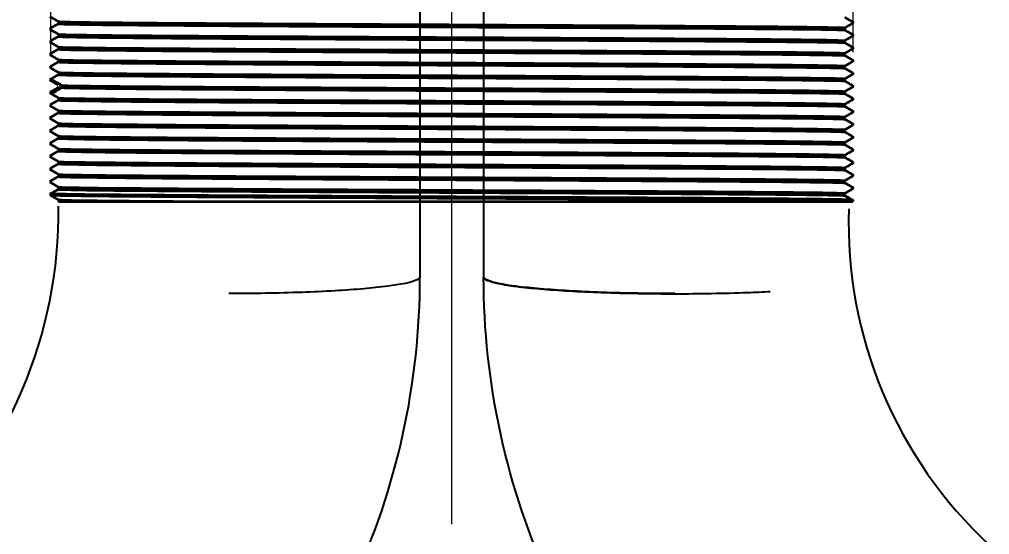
# Model space of a CAD drawing. Extents: x 0 to 1647, y 4681 to 5260.
# Drawn here: x 206.14 to 236.6, y 4878.55 to 4894.74 of the extents above; entities that cross this region are included whole.
import ezdxf

# ---------------------------------------------------------------- set-up
doc = ezdxf.new("R2010")
doc.units = 0
doc.header["$LTSCALE"] = 30
doc.header["$MEASUREMENT"] = 0
doc.header["$PDMODE"] = 3
doc.header["$PDSIZE"] = -10
doc.linetypes.add('CENTER', pattern=[2, 1.25, -0.25, 0.25, -0.25])
doc.layers.get('0').update_dxf_attribs({"linetype": 'CONTINUOUS'})
doc.layers.get('DEFPOINTS').update_dxf_attribs({"linetype": 'CONTINUOUS'})
doc.layers.add('\\M+5B3DF\\M+5B4E7\\M+5CFDF', color=3, linetype='CONTINUOUS', lineweight=9)
doc.layers.add('BODY', color=7, linetype='CONTINUOUS')
doc.layers.add('DEF_LAYER_ASSEM_MEMBER', color=7, linetype='CONTINUOUS')
doc.styles.add('Daelim Dimension', font='NanumGothic.ttf')
doc.dimstyles.new('DEFAULT', dxfattribs={"dimscale": 2, "dimtxt": 2, "dimasz": 2, "dimexe": 0, "dimexo": 2, "dimgap": 1, "dimtad": 1, "dimdec": 1, "dimzin": 9, "dimdsep": 46, "dimtxsty": 'Daelim Dimension', "dimcen": 0.5, "dimclrd": 252, "dimclre": 252, "dimclrt": 3, "dimadec": 1, "dimazin": 0, "dimtfac": 1, "dimtdec": 1, "dimtix": 1, "dimtmove": 0, "dimatfit": 3, "dimfxl": 0, "dimtolj": 1, "dimtzin": 1, "dimlwd": 9, "dimlwe": 9, "dimarcsym": 0})

# ---------------------------------------------------------------- blocks, each defined once
blk = doc.blocks.new('22')
at = {"color": 0, "lineweight": 35}
for p, q in [((-119.953, 154.266), (-119.953, 154.209)), ((-151.452, 154.017), (-151.453, 154.016)), ((-151.453, 154.016), (-151.453, 153.959)), ((-119.953, 154.209), (-119.953, 154.209)), ((-151.452, 153.517), (-151.453, 153.516)), ((-151.453, 153.516), (-151.453, 153.459)), ((-119.953, 153.766), (-119.953, 153.709)), ((-119.953, 153.709), (-119.953, 153.709)), ((-119.953, 153.266), (-119.953, 153.209)), ((-119.953, 153.209), (-119.953, 153.209)), ((-151.452, 153.017), (-151.453, 153.016)), ((-151.453, 153.016), (-151.453, 152.959)), ((-119.953, 152.766), (-119.953, 152.709)), ((-151.452, 152.517), (-151.453, 152.516)), ((-151.453, 152.516), (-151.453, 152.459)), ((-119.953, 152.709), (-119.953, 152.709)), ((-151.452, 152.017), (-151.453, 152.016)), ((-151.453, 152.016), (-151.453, 151.959)), ((-119.953, 152.266), (-119.953, 152.209)), ((-119.953, 152.209), (-119.953, 152.209)), ((-151.45, 151.96), (-151.453, 151.962)), ((-151.453, 151.959), (-151.451, 151.96)), ((-119.953, 151.766), (-119.953, 151.709)), ((-119.953, 151.708), (-119.953, 151.709)), ((-151.448, 151.518), (-151.453, 151.516)), ((-151.453, 151.516), (-151.453, 151.459)), ((-119.954, 151.208), (-119.953, 151.209)), ((-119.953, 151.266), (-119.953, 151.209)), ((-151.452, 151.017), (-151.453, 151.016)), ((-151.453, 151.016), (-151.453, 150.959)), ((-151.452, 150.517), (-151.453, 150.516)), ((-151.453, 150.516), (-151.453, 150.459)), ((-119.954, 150.708), (-119.953, 150.709)), ((-119.953, 150.766), (-119.953, 150.709)), ((-119.953, 150.266), (-119.953, 150.209)), ((-119.953, 150.209), (-119.953, 150.209)), ((-151.452, 150.017), (-151.453, 150.016)), ((-151.453, 150.016), (-151.453, 149.959)), ((-119.953, 149.766), (-119.953, 149.709)), ((-119.953, 149.708), (-119.953, 149.709)), ((-151.453, 149.517), (-151.453, 149.459)), ((-151.452, 149.517), (-151.453, 149.517)), ((-151.453, 149.017), (-151.453, 148.959)), ((-151.452, 149.017), (-151.453, 149.017)), ((-119.953, 149.267), (-119.953, 149.209)), ((-119.953, 149.208), (-119.953, 149.209)), ((-119.953, 148.767), (-119.953, 148.709)), ((-119.953, 148.708), (-119.953, 148.709)), ((-151.453, 148.517), (-151.453, 148.459)), ((-151.452, 148.517), (-151.453, 148.517)), ((-119.953, 148.266), (-119.953, 148.209)), ((-119.953, 148.208), (-119.953, 148.209)), ((-151.452, 148.017), (-151.453, 148.016)), ((-151.453, 148.016), (-151.453, 147.959)), ((-151.453, 147.517), (-151.453, 147.459)), ((-151.452, 147.516), (-151.453, 147.515)), ((-119.953, 147.766), (-119.953, 147.709)), ((-119.953, 147.708), (-119.953, 147.709)), ((-119.953, 147.266), (-119.953, 147.209))]:
    blk.add_line(p, q, dxfattribs=at)
for points, degree in [([(-151.142, 154.279), (-151.298, 154.37), (-151.455, 154.46)], 2), ([(-151.144, 154.195), (-151.094, 154.238), (-151.144, 154.281)], 2), ([(-120.264, 154.446), (-120.107, 154.356), (-119.951, 154.266)], 2), ([(-151.455, 154.016), (-151.298, 154.106), (-151.142, 154.196)], 2), ([(-151.142, 153.779), (-151.299, 153.87), (-151.455, 153.96)], 2), ([(-120.262, 154.03), (-120.311, 153.988), (-120.262, 153.945)], 2), ([(-119.951, 154.21), (-120.107, 154.12), (-120.264, 154.029)], 2), ([(-120.263, 153.946), (-120.107, 153.856), (-119.951, 153.766)], 2), ([(-151.455, 153.516), (-151.299, 153.606), (-151.142, 153.696)], 2), ([(-151.144, 153.695), (-151.095, 153.738), (-151.144, 153.78)], 2), ([(-120.262, 153.531), (-120.311, 153.488), (-120.262, 153.445)], 2), ([(-119.951, 153.71), (-120.108, 153.62), (-120.264, 153.529)], 2), ([(-151.142, 153.279), (-151.298, 153.37), (-151.454, 153.46)], 2), ([(-151.454, 153.015), (-151.298, 153.106), (-151.142, 153.196)], 2), ([(-151.144, 153.195), (-151.094, 153.238), (-151.144, 153.28)], 2), ([(-120.264, 153.446), (-120.108, 153.356), (-119.951, 153.265)], 2), ([(-119.951, 153.21), (-120.108, 153.12), (-120.264, 153.029)], 2), ([(-151.142, 152.779), (-151.298, 152.87), (-151.454, 152.96)], 2), ([(-151.144, 152.695), (-151.094, 152.738), (-151.144, 152.781)], 2), ([(-120.262, 153.03), (-120.312, 152.988), (-120.262, 152.945)], 2), ([(-120.264, 152.946), (-120.108, 152.856), (-119.951, 152.765)], 2), ([(-151.454, 152.515), (-151.298, 152.606), (-151.142, 152.696)], 2), ([(-151.142, 152.279), (-151.298, 152.37), (-151.454, 152.46)], 2), ([(-120.262, 152.531), (-120.312, 152.488), (-120.262, 152.445)], 2), ([(-119.951, 152.71), (-120.108, 152.62), (-120.264, 152.529)], 2), ([(-120.264, 152.446), (-120.108, 152.356), (-119.951, 152.265)], 2), ([(-151.454, 152.016), (-151.298, 152.106), (-151.142, 152.196)], 2), ([(-151.144, 152.195), (-151.094, 152.238), (-151.144, 152.28)], 2), ([(-120.262, 152.03), (-120.312, 151.988), (-120.262, 151.945)], 2), ([(-119.951, 152.21), (-120.108, 152.12), (-120.264, 152.029)], 2), ([(-151.296, 151.948), (-151.401, 151.952), (-151.453, 151.956), (-151.453, 151.959)], 3), ([(-151.45, 151.517), (-151.294, 151.607), (-151.138, 151.697)], 2), ([(-151.141, 151.781), (-151.295, 151.87), (-151.448, 151.959)], 2), ([(-151.296, 151.948), (-151.194, 151.889), (-151.093, 151.829), (-150.991, 151.77)], 3), ([(-150.991, 151.683), (-151.093, 151.624), (-151.194, 151.564), (-151.296, 151.505)], 3), ([(-151.14, 151.696), (-151.16, 151.692), (-151.111, 151.687), (-150.991, 151.683)], 3), ([(-120.264, 151.946), (-120.108, 151.856), (-119.951, 151.766)], 2), ([(-119.951, 151.71), (-120.107, 151.62), (-120.263, 151.529)], 2), ([(-151.142, 151.279), (-151.299, 151.37), (-151.455, 151.46)], 2), ([(-151.144, 151.195), (-151.095, 151.238), (-151.144, 151.28)], 2), ([(-120.261, 151.53), (-120.311, 151.488), (-120.261, 151.445)], 2), ([(-120.263, 151.446), (-120.107, 151.356), (-119.951, 151.265)], 2), ([(-119.951, 151.21), (-120.107, 151.12), (-120.263, 151.029)], 2), ([(-151.455, 151.015), (-151.299, 151.106), (-151.142, 151.196)], 2), ([(-151.142, 150.779), (-151.298, 150.87), (-151.455, 150.96)], 2), ([(-120.261, 151.031), (-120.311, 150.988), (-120.262, 150.945)], 2), ([(-120.263, 150.946), (-120.107, 150.856), (-119.951, 150.765)], 2), ([(-151.455, 150.515), (-151.298, 150.606), (-151.142, 150.696)], 2), ([(-151.142, 150.279), (-151.298, 150.37), (-151.454, 150.46)], 2), ([(-151.144, 150.695), (-151.094, 150.738), (-151.144, 150.781)], 2), ([(-120.262, 150.53), (-120.311, 150.488), (-120.262, 150.445)], 2), ([(-119.951, 150.71), (-120.107, 150.62), (-120.264, 150.529)], 2), ([(-120.264, 150.446), (-120.107, 150.356), (-119.951, 150.265)], 2), ([(-151.455, 150.015), (-151.298, 150.106), (-151.142, 150.196)], 2), ([(-151.144, 150.195), (-151.094, 150.238), (-151.144, 150.28)], 2), ([(-119.951, 150.21), (-120.108, 150.12), (-120.264, 150.029)], 2), ([(-151.143, 149.779), (-151.299, 149.87), (-151.455, 149.96)], 2), ([(-151.455, 149.515), (-151.299, 149.606), (-151.143, 149.696)], 2), ([(-151.144, 149.695), (-151.095, 149.738), (-151.145, 149.781)], 2), ([(-120.262, 150.031), (-120.312, 149.988), (-120.262, 149.945)], 2), ([(-120.264, 149.946), (-120.107, 149.856), (-119.951, 149.765)], 2), ([(-119.95, 149.71), (-120.107, 149.62), (-120.263, 149.529)], 2), ([(-151.143, 149.279), (-151.299, 149.37), (-151.455, 149.46)], 2), ([(-120.261, 149.53), (-120.311, 149.488), (-120.261, 149.445)], 2), ([(-120.263, 149.446), (-120.107, 149.356), (-119.95, 149.265)], 2), ([(-151.455, 149.015), (-151.299, 149.106), (-151.143, 149.196)], 2), ([(-151.143, 148.779), (-151.299, 148.87), (-151.455, 148.96)], 2), ([(-151.145, 149.195), (-151.095, 149.238), (-151.145, 149.28)], 2), ([(-120.261, 149.031), (-120.311, 148.988), (-120.261, 148.945)], 2), ([(-119.95, 149.21), (-120.107, 149.12), (-120.263, 149.029)], 2), ([(-120.263, 148.946), (-120.107, 148.856), (-119.95, 148.765)], 2), ([(-151.455, 148.515), (-151.299, 148.606), (-151.143, 148.696)], 2), ([(-151.145, 148.695), (-151.095, 148.738), (-151.144, 148.78)], 2), ([(-119.95, 148.71), (-120.107, 148.62), (-120.263, 148.529)], 2), ([(-151.143, 148.279), (-151.299, 148.37), (-151.455, 148.46)], 2), ([(-151.455, 148.015), (-151.299, 148.106), (-151.143, 148.196)], 2), ([(-151.144, 148.195), (-151.095, 148.238), (-151.145, 148.281)], 2), ([(-120.261, 148.53), (-120.311, 148.488), (-120.261, 148.445)], 2), ([(-120.263, 148.446), (-120.107, 148.356), (-119.95, 148.265)], 2), ([(-119.951, 148.21), (-120.107, 148.12), (-120.263, 148.029)], 2), ([(-151.142, 147.779), (-151.299, 147.869), (-151.455, 147.96)], 2), ([(-151.147, 147.694), (-151.092, 147.738), (-151.147, 147.782)], 2), ([(-120.261, 148.03), (-120.311, 147.988), (-120.261, 147.945)], 2), ([(-120.263, 147.946), (-120.107, 147.856), (-119.951, 147.765)], 2), ([(-151.455, 147.514), (-151.14, 147.696)], 1), ([(-151.142, 147.279), (-151.298, 147.369), (-151.454, 147.46)], 2), ([(-120.263, 147.532), (-120.317, 147.488), (-120.263, 147.444)], 2), ([(-120.265, 147.446), (-119.95, 147.264)], 1), ([(-119.951, 147.71), (-120.107, 147.619), (-120.264, 147.529)], 2), ([(-151.133, 147.215), (-151.099, 147.248), (-151.146, 147.282)], 2)]:
    blk.add_open_spline(points, degree=degree, dxfattribs=at)
for points, knots in [([(-151.144, 154.281), (-151.132, 154.273), (-150.633, 154.256), (-148.064, 154.227), (-143.305, 154.196), (-137.379, 154.165), (-131.195, 154.133), (-125.704, 154.102), (-121.747, 154.07), (-120.373, 154.047), (-120.257, 154.033), (-120.262, 154.031)], [0, 0, 0, 0, 0.087027, 0.212555, 0.338084, 0.463612, 0.58914, 0.714668, 0.840197, 0.965725, 1, 1, 1, 1]), ([(-151.144, 154.195), (-151.157, 154.187), (-150.675, 154.169), (-148.064, 154.14), (-143.305, 154.109), (-137.379, 154.078), (-131.195, 154.046), (-125.704, 154.015), (-121.747, 153.983), (-120.4, 153.96), (-120.266, 153.947), (-120.262, 153.945)], [0, 0, 0, 0, 0.092589, 0.218132, 0.343675, 0.469218, 0.594762, 0.720305, 0.845848, 0.971391, 1, 1, 1, 1]), ([(-151.144, 153.695), (-151.159, 153.686), (-150.609, 153.668), (-148.029, 153.641), (-145.287, 153.622), (-143.968, 153.614)], [0, 0, 0, 0, 0.31293, 0.70128, 1, 1, 1, 1]), ([(-151.144, 153.781), (-151.131, 153.773), (-150.564, 153.754), (-148.029, 153.728), (-145.287, 153.709), (-143.968, 153.701)], [0, 0, 0, 0, 0.300656, 0.695943, 1, 1, 1, 1]), ([(-143.968, 153.701), (-142.649, 153.693), (-139.323, 153.675), (-133.603, 153.646), (-127.729, 153.614), (-123.079, 153.583), (-120.665, 153.555), (-120.25, 153.537), (-120.262, 153.53)], [0, 0, 0, 0, 0.141413, 0.325256, 0.509099, 0.692942, 0.876785, 1, 1, 1, 1]), ([(-143.968, 153.701), (-143.96, 153.693), (-143.949, 153.658), (-143.96, 153.623), (-143.968, 153.614)], [0, 0, 0, 0, 0.499996, 1, 1, 1, 1]), ([(-143.968, 153.614), (-142.649, 153.606), (-139.323, 153.588), (-133.603, 153.559), (-127.729, 153.527), (-123.079, 153.496), (-120.706, 153.468), (-120.273, 153.451), (-120.262, 153.445)], [0, 0, 0, 0, 0.142598, 0.327982, 0.513365, 0.698749, 0.884132, 1, 1, 1, 1]), ([(-151.144, 153.195), (-151.149, 153.19), (-150.943, 153.176), (-149.238, 153.151), (-145.031, 153.119), (-139.393, 153.088), (-133.188, 153.056), (-127.369, 153.025), (-122.83, 152.994), (-120.645, 152.967), (-120.272, 152.951), (-120.262, 152.945)], [0, 0, 0, 0, 0.050613, 0.176248, 0.301882, 0.427516, 0.55315, 0.678785, 0.804419, 0.930053, 1, 1, 1, 1]), ([(-151.144, 153.28), (-151.137, 153.277), (-150.915, 153.262), (-149.238, 153.238), (-145.031, 153.206), (-139.393, 153.175), (-133.188, 153.144), (-127.369, 153.112), (-122.83, 153.081), (-120.606, 153.054), (-120.251, 153.037), (-120.262, 153.03)], [0, 0, 0, 0, 0.045624, 0.171152, 0.29668, 0.422208, 0.547736, 0.673264, 0.798793, 0.924321, 1, 1, 1, 1]), ([(-151.144, 152.78), (-151.136, 152.776), (-150.864, 152.761), (-149.015, 152.736), (-144.689, 152.704), (-138.984, 152.673), (-132.775, 152.641), (-127.016, 152.61), (-122.59, 152.579), (-120.558, 152.552), (-120.256, 152.536), (-120.262, 152.531)], [0, 0, 0, 0, 0.05414, 0.179819, 0.305499, 0.431179, 0.556859, 0.682538, 0.808218, 0.933898, 1, 1, 1, 1]), ([(-151.144, 152.695), (-151.15, 152.69), (-150.894, 152.674), (-149.015, 152.649), (-144.689, 152.617), (-138.984, 152.586), (-132.775, 152.554), (-127.016, 152.523), (-122.59, 152.492), (-120.588, 152.466), (-120.271, 152.45), (-120.262, 152.445)], [0, 0, 0, 0, 0.059079, 0.184728, 0.310378, 0.436027, 0.561677, 0.687326, 0.812976, 0.938625, 1, 1, 1, 1]), ([(-151.144, 152.195), (-151.154, 152.189), (-150.848, 152.173), (-148.782, 152.146), (-144.34, 152.115), (-138.572, 152.084), (-132.364, 152.052), (-126.668, 152.021), (-122.359, 151.989), (-120.534, 151.964), (-120.27, 151.949), (-120.262, 151.945)], [0, 0, 0, 0, 0.068431, 0.193944, 0.319457, 0.44497, 0.570483, 0.695996, 0.82151, 0.947023, 1, 1, 1, 1]), ([(-151.144, 152.281), (-151.135, 152.275), (-150.811, 152.26), (-148.782, 152.233), (-144.34, 152.202), (-138.572, 152.171), (-132.364, 152.139), (-126.668, 152.108), (-122.359, 152.077), (-120.5, 152.051), (-120.254, 152.035), (-120.262, 152.031)], [0, 0, 0, 0, 0.062765, 0.188293, 0.313821, 0.439349, 0.564877, 0.690405, 0.815933, 0.941461, 1, 1, 1, 1]), ([(-151.048, 151.703), (-151.041, 151.708), (-151.031, 151.72), (-151.027, 151.746), (-151.038, 151.773), (-151.053, 151.784), (-151.062, 151.789)], [0, 0, 0, 0, 0.250377, 0.500055, 0.749702, 1, 1, 1, 1]), ([(-150.991, 151.77), (-150.771, 151.762), (-149.725, 151.743), (-146.294, 151.714), (-140.952, 151.683), (-134.804, 151.652), (-128.794, 151.62), (-123.844, 151.589), (-120.858, 151.559), (-120.245, 151.539), (-120.261, 151.53)], [0, 0, 0, 0, 0.100778, 0.231793, 0.362809, 0.493824, 0.62484, 0.755855, 0.88687, 1, 1, 1, 1]), ([(-150.991, 151.77), (-150.976, 151.761), (-150.956, 151.726), (-150.976, 151.692), (-150.991, 151.683)], [0, 0, 0, 0, 0.499996, 1, 1, 1, 1]), ([(-150.991, 151.683), (-150.771, 151.675), (-149.725, 151.656), (-146.294, 151.627), (-140.952, 151.596), (-134.804, 151.565), (-128.794, 151.533), (-123.844, 151.502), (-120.906, 151.472), (-120.277, 151.453), (-120.261, 151.445)], [0, 0, 0, 0, 0.101391, 0.233204, 0.365016, 0.496829, 0.628641, 0.760454, 0.892266, 1, 1, 1, 1]), ([(-151.453, 151.516), (-151.453, 151.515), (-151.45, 151.514), (-151.437, 151.512), (-151.427, 151.511), (-151.387, 151.509), (-151.348, 151.507), (-151.296, 151.505)], [0, 0, 0, 0, 0.25, 0.25, 0.5, 0.5, 1, 1, 1, 1]), ([(-151.144, 151.28), (-151.141, 151.279), (-151.04, 151.266), (-149.825, 151.244), (-145.979, 151.212), (-140.554, 151.181), (-134.385, 151.15), (-128.419, 151.118), (-123.57, 151.087), (-120.796, 151.058), (-120.252, 151.039), (-120.261, 151.031)], [0, 0, 0, 0, 0.021504, 0.147154, 0.272803, 0.398453, 0.524102, 0.649752, 0.775401, 0.901051, 1, 1, 1, 1]), ([(-151.145, 151.195), (-151.147, 151.192), (-151.06, 151.18), (-149.825, 151.157), (-145.979, 151.125), (-140.554, 151.094), (-134.385, 151.063), (-128.419, 151.031), (-123.57, 151), (-120.832, 150.971), (-120.275, 150.953), (-120.262, 150.945)], [0, 0, 0, 0, 0.025858, 0.151538, 0.277218, 0.402898, 0.528578, 0.654258, 0.779938, 0.905618, 1, 1, 1, 1]), ([(-151.144, 150.695), (-151.149, 150.692), (-151.029, 150.678), (-149.63, 150.655), (-145.656, 150.623), (-140.153, 150.592), (-133.968, 150.56), (-128.049, 150.529), (-123.304, 150.498), (-120.764, 150.47), (-120.275, 150.452), (-120.262, 150.445)], [0, 0, 0, 0, 0.035723, 0.161236, 0.286749, 0.412262, 0.537775, 0.663288, 0.788801, 0.914314, 1, 1, 1, 1]), ([(-151.144, 150.781), (-151.14, 150.778), (-151.001, 150.765), (-149.63, 150.742), (-145.656, 150.71), (-140.153, 150.679), (-133.968, 150.647), (-128.049, 150.616), (-123.304, 150.585), (-120.721, 150.556), (-120.249, 150.538), (-120.262, 150.53)], [0, 0, 0, 0, 0.030051, 0.155564, 0.281077, 0.40659, 0.532103, 0.657616, 0.783129, 0.908642, 1, 1, 1, 1]), ([(-151.144, 150.195), (-151.15, 150.191), (-150.987, 150.177), (-149.425, 150.152), (-145.326, 150.121), (-139.749, 150.09), (-133.551, 150.058), (-127.684, 150.027), (-123.048, 149.996), (-120.699, 149.968), (-120.273, 149.951), (-120.262, 149.945)], [0, 0, 0, 0, 0.044056, 0.169585, 0.295113, 0.420641, 0.546169, 0.671697, 0.797225, 0.922753, 1, 1, 1, 1]), ([(-151.144, 150.28), (-151.139, 150.277), (-150.957, 150.264), (-149.425, 150.24), (-145.326, 150.208), (-139.749, 150.177), (-133.551, 150.145), (-127.684, 150.114), (-123.048, 150.083), (-120.659, 150.055), (-120.25, 150.037), (-120.262, 150.03)], [0, 0, 0, 0, 0.038385, 0.163914, 0.289442, 0.41497, 0.540498, 0.666026, 0.791555, 0.917083, 1, 1, 1, 1]), ([(-151.145, 149.695), (-151.157, 149.685), (-150.433, 149.664), (-147.16, 149.633), (-142.074, 149.602), (-136.01, 149.571), (-129.898, 149.539), (-124.678, 149.508), (-121.15, 149.477), (-120.283, 149.456), (-120.261, 149.445), (-120.261, 149.445)], [0, 0, 0, 0, 0.119428, 0.245017, 0.370606, 0.496195, 0.621783, 0.747372, 0.872961, 0.99855, 1, 1, 1, 1]), ([(-151.145, 149.781), (-151.128, 149.771), (-150.39, 149.751), (-147.16, 149.721), (-142.074, 149.689), (-136.01, 149.658), (-129.898, 149.626), (-124.678, 149.595), (-121.15, 149.564), (-120.264, 149.542), (-120.26, 149.531), (-120.261, 149.53)], [0, 0, 0, 0, 0.114513, 0.240011, 0.365509, 0.491007, 0.616505, 0.742003, 0.8675, 0.992998, 1, 1, 1, 1]), ([(-151.145, 149.281), (-151.127, 149.27), (-150.307, 149.25), (-146.866, 149.218), (-141.688, 149.187), (-135.59, 149.156), (-129.51, 149.124), (-124.381, 149.093), (-121.015, 149.062), (-120.252, 149.041), (-120.261, 149.031)], [0, 0, 0, 0, 0.123034, 0.248729, 0.374424, 0.500119, 0.625814, 0.751509, 0.877204, 1, 1, 1, 1]), ([(-151.145, 149.195), (-151.145, 149.194), (-151.151, 149.184), (-150.331, 149.163), (-146.866, 149.131), (-141.688, 149.1), (-135.59, 149.069), (-129.51, 149.037), (-124.381, 149.006), (-121.053, 148.975), (-120.278, 148.955), (-120.261, 148.945)], [0, 0, 0, 0, 0.002053, 0.127687, 0.253321, 0.378955, 0.504589, 0.630224, 0.755858, 0.881492, 1, 1, 1, 1]), ([(-151.145, 148.695), (-151.146, 148.694), (-151.126, 148.682), (-150.165, 148.661), (-146.565, 148.629), (-141.297, 148.598), (-135.171, 148.566), (-129.126, 148.535), (-124.091, 148.504), (-120.975, 148.474), (-120.279, 148.454), (-120.261, 148.445)], [0, 0, 0, 0, 0.011348, 0.136907, 0.262465, 0.388024, 0.513582, 0.639141, 0.764699, 0.890258, 1, 1, 1, 1]), ([(-151.145, 148.78), (-151.144, 148.78), (-151.106, 148.769), (-150.165, 148.748), (-146.565, 148.716), (-141.297, 148.685), (-135.171, 148.654), (-129.126, 148.622), (-124.091, 148.591), (-120.926, 148.56), (-120.246, 148.54), (-120.261, 148.531)], [0, 0, 0, 0, 0.005675, 0.131233, 0.256792, 0.38235, 0.507909, 0.633467, 0.759026, 0.884584, 1, 1, 1, 1]), ([(-151.144, 148.195), (-151.147, 148.193), (-151.095, 148.181), (-149.988, 148.159), (-146.255, 148.127), (-140.903, 148.096), (-134.752, 148.064), (-128.747, 148.033), (-123.81, 148.002), (-120.898, 147.972), (-120.277, 147.953), (-120.261, 147.945)], [0, 0, 0, 0, 0.019682, 0.14524, 0.270798, 0.396357, 0.521915, 0.647474, 0.773032, 0.89859, 1, 1, 1, 1]), ([(-151.145, 148.281), (-151.143, 148.279), (-151.076, 148.268), (-149.988, 148.246), (-146.255, 148.214), (-140.903, 148.183), (-134.752, 148.151), (-128.747, 148.12), (-123.81, 148.089), (-120.85, 148.059), (-120.246, 148.039), (-120.261, 148.03)], [0, 0, 0, 0, 0.014956, 0.140378, 0.2658, 0.391222, 0.516644, 0.642066, 0.767488, 0.89291, 1, 1, 1, 1]), ([(-151.146, 147.782), (-151.119, 147.768), (-149.629, 147.739), (-143.259, 147.696), (-134.257, 147.65), (-125.714, 147.605), (-121.028, 147.565), (-120.248, 147.541), (-120.263, 147.532)], [0, 0, 0, 0, 0.162076, 0.343711, 0.525346, 0.706981, 0.888616, 1, 1, 1, 1]), ([(-119.953, 147.266), (-119.955, 147.267), (-119.965, 147.269), (-120.004, 147.272), (-120.072, 147.275), (-120.162, 147.278), (-120.275, 147.281), (-120.42, 147.285), (-120.6, 147.289), (-120.817, 147.293), (-121.046, 147.296), (-121.28, 147.299), (-121.514, 147.302), (-121.756, 147.304), (-122.009, 147.307), (-122.278, 147.309), (-122.551, 147.312), (-122.825, 147.314), (-123.1, 147.316), (-123.372, 147.319), (-123.641, 147.321), (-123.964, 147.323), (-124.34, 147.327), (-124.765, 147.33), (-125.169, 147.333), (-125.546, 147.335), (-125.894, 147.338), (-126.209, 147.34), (-126.488, 147.342), (-126.809, 147.343), (-127.179, 147.345), (-127.608, 147.348), (-128.022, 147.35), (-128.419, 147.352), (-128.797, 147.354), (-129.155, 147.356), (-129.492, 147.358), (-129.807, 147.36), (-130.218, 147.362), (-130.717, 147.365), (-131.297, 147.368), (-131.823, 147.371), (-132.294, 147.374), (-132.707, 147.376), (-133.062, 147.378), (-133.358, 147.379), (-133.593, 147.381), (-133.85, 147.382), (-134.142, 147.383), (-134.487, 147.385), (-134.817, 147.386), (-135.132, 147.388), (-135.432, 147.389), (-135.716, 147.39), (-135.985, 147.392), (-136.239, 147.393), (-136.477, 147.394), (-136.7, 147.395), (-136.907, 147.396), (-137.099, 147.397), (-137.275, 147.398), (-137.435, 147.399), (-137.751, 147.401), (-138.206, 147.403), (-138.783, 147.406), (-139.297, 147.409), (-139.749, 147.412), (-140.14, 147.414), (-140.47, 147.416), (-140.741, 147.417), (-140.955, 147.418), (-141.11, 147.419), (-141.209, 147.42), (-141.287, 147.42), (-141.362, 147.421), (-141.453, 147.421), (-141.542, 147.421), (-141.63, 147.422), (-141.717, 147.422), (-141.802, 147.423), (-141.886, 147.423), (-141.968, 147.424), (-142.049, 147.424), (-142.129, 147.424), (-142.207, 147.425), (-142.285, 147.425), (-142.36, 147.426), (-142.435, 147.426), (-142.508, 147.426), (-142.58, 147.427), (-142.65, 147.427), (-142.719, 147.427), (-142.787, 147.428), (-142.854, 147.428), (-142.919, 147.428), (-142.983, 147.429), (-143.046, 147.429), (-143.107, 147.429), (-143.168, 147.43), (-143.227, 147.43), (-143.284, 147.43), (-143.341, 147.431), (-143.396, 147.431), (-143.45, 147.431), (-143.503, 147.432), (-143.555, 147.432), (-143.605, 147.432), (-143.654, 147.432), (-143.702, 147.433), (-143.749, 147.433), (-143.795, 147.433), (-143.84, 147.433), (-143.883, 147.434), (-143.925, 147.434), (-143.966, 147.434), (-144.006, 147.434), (-144.045, 147.435), (-144.082, 147.435), (-144.119, 147.435), (-144.154, 147.435), (-144.188, 147.435), (-144.222, 147.436), (-144.254, 147.436), (-144.284, 147.436), (-144.314, 147.436), (-144.343, 147.436), (-144.37, 147.436), (-144.397, 147.437), (-144.422, 147.437), (-144.447, 147.437), (-144.47, 147.437), (-144.492, 147.437), (-144.513, 147.437), (-144.533, 147.437), (-144.552, 147.438), (-144.57, 147.438), (-144.587, 147.438), (-144.603, 147.438), (-144.617, 147.438), (-144.716, 147.439), (-144.925, 147.44), (-145.268, 147.442), (-145.684, 147.445), (-146.246, 147.449), (-146.858, 147.454), (-147.437, 147.458), (-147.895, 147.462), (-148.284, 147.465), (-148.607, 147.467), (-148.882, 147.469), (-149.125, 147.471), (-149.381, 147.474), (-149.683, 147.477), (-150.046, 147.481), (-150.371, 147.486), (-150.619, 147.49), (-150.777, 147.493), (-150.897, 147.495), (-150.984, 147.497), (-151.063, 147.499), (-151.148, 147.5), (-151.249, 147.503), (-151.316, 147.505), (-151.355, 147.507), (-151.371, 147.507), (-151.386, 147.508), (-151.398, 147.509), (-151.41, 147.509), (-151.419, 147.51), (-151.428, 147.511), (-151.435, 147.511), (-151.441, 147.512), (-151.445, 147.513), (-151.449, 147.513), (-151.451, 147.514), (-151.453, 147.514), (-151.453, 147.515), (-151.453, 147.515)], [0, 0, 0, 0, 0.010773, 0.024151, 0.037205, 0.049933, 0.062335, 0.07441, 0.089758, 0.104089, 0.117406, 0.129708, 0.140998, 0.151275, 0.16239, 0.17309, 0.183375, 0.193243, 0.202695, 0.21173, 0.220348, 0.228549, 0.241782, 0.253981, 0.265147, 0.27528, 0.28438, 0.292449, 0.299486, 0.305491, 0.316284, 0.326524, 0.336211, 0.345344, 0.353924, 0.361949, 0.369419, 0.376335, 0.382696, 0.39624, 0.408536, 0.419585, 0.429387, 0.437943, 0.445253, 0.451318, 0.456138, 0.459712, 0.467036, 0.474048, 0.480749, 0.487139, 0.493217, 0.498984, 0.504439, 0.509582, 0.514413, 0.518932, 0.52314, 0.527035, 0.530619, 0.53389, 0.536849, 0.549947, 0.561825, 0.572485, 0.581927, 0.590151, 0.597158, 0.602948, 0.607521, 0.610877, 0.613016, 0.613938, 0.615937, 0.61791, 0.619857, 0.621779, 0.623675, 0.625545, 0.627391, 0.62921, 0.631004, 0.632773, 0.634516, 0.636233, 0.637925, 0.639591, 0.641232, 0.642847, 0.644437, 0.646001, 0.64754, 0.649053, 0.65054, 0.652002, 0.653439, 0.654849, 0.656235, 0.657594, 0.658928, 0.660237, 0.66152, 0.662777, 0.664009, 0.665215, 0.666396, 0.667551, 0.66868, 0.669784, 0.670863, 0.671915, 0.672943, 0.673944, 0.67492, 0.675871, 0.676795, 0.677695, 0.678568, 0.679416, 0.680239, 0.681036, 0.681807, 0.682553, 0.683273, 0.683968, 0.684637, 0.68528, 0.685898, 0.68649, 0.687057, 0.687598, 0.688113, 0.688603, 0.689067, 0.689506, 0.689919, 0.690307, 0.690668, 0.691005, 0.697574, 0.706219, 0.716939, 0.729734, 0.75104, 0.768157, 0.781168, 0.79394, 0.806475, 0.814676, 0.823856, 0.834013, 0.845149, 0.861902, 0.883868, 0.896038, 0.906544, 0.915387, 0.922567, 0.927664, 0.935818, 0.947031, 0.961302, 0.964406, 0.967458, 0.970457, 0.973404, 0.976299, 0.979142, 0.981932, 0.98467, 0.987356, 0.989989, 0.99257, 0.995099, 0.997576, 1, 1, 1, 1]), ([(-119.953, 147.209), (-119.953, 147.21), (-119.959, 147.212), (-119.978, 147.214), (-119.986, 147.214), (-120.005, 147.215), (-120.016, 147.216), (-120.08, 147.219), (-120.156, 147.222), (-120.282, 147.225), (-120.309, 147.226), (-120.366, 147.227), (-120.455, 147.229), (-120.627, 147.233), (-120.789, 147.235), (-120.92, 147.237), (-120.965, 147.238), (-121.058, 147.239), (-121.106, 147.24), (-121.354, 147.243), (-121.574, 147.245), (-121.879, 147.249), (-121.941, 147.249), (-122.069, 147.251), (-122.134, 147.251), (-122.333, 147.253), (-122.472, 147.255), (-122.902, 147.259), (-123.209, 147.261), (-123.619, 147.265), (-123.703, 147.265), (-123.872, 147.267), (-124.129, 147.268), (-124.573, 147.272), (-124.947, 147.274), (-125.234, 147.276), (-125.331, 147.277), (-125.478, 147.278), (-125.527, 147.278), (-125.626, 147.279), (-125.676, 147.279), (-126.125, 147.282), (-126.537, 147.285), (-127.386, 147.29), (-127.823, 147.293), (-128.723, 147.298), (-129.186, 147.3), (-129.78, 147.303), (-129.9, 147.304), (-130.141, 147.305), (-130.262, 147.306), (-130.627, 147.308), (-131.116, 147.31), (-131.613, 147.313), (-131.988, 147.315), (-132.114, 147.316), (-132.366, 147.317), (-132.492, 147.318), (-133.126, 147.321), (-133.636, 147.324), (-134.405, 147.327), (-134.662, 147.329), (-135.049, 147.331), (-135.179, 147.331), (-135.437, 147.332), (-135.566, 147.333), (-136.211, 147.336), (-136.726, 147.339), (-137.368, 147.343), (-137.496, 147.343), (-137.752, 147.345), (-137.881, 147.345), (-138.264, 147.347), (-138.518, 147.349), (-139.276, 147.352), (-139.776, 147.355), (-140.395, 147.358), (-140.518, 147.359), (-140.763, 147.36), (-140.885, 147.361), (-141.25, 147.362), (-141.49, 147.364), (-141.966, 147.366), (-142.202, 147.368), (-142.552, 147.37), (-142.668, 147.371), (-142.899, 147.372), (-143.014, 147.373), (-143.583, 147.376), (-144.025, 147.378), (-144.561, 147.382), (-144.667, 147.382), (-144.878, 147.384), (-144.983, 147.384), (-145.295, 147.386), (-145.498, 147.387), (-146.096, 147.391), (-146.478, 147.394), (-146.934, 147.397), (-147.024, 147.398), (-147.202, 147.399), (-147.466, 147.401), (-147.887, 147.405), (-148.204, 147.407), (-148.434, 147.409), (-148.51, 147.41), (-148.658, 147.411), (-148.731, 147.412), (-149.09, 147.415), (-149.355, 147.417), (-149.719, 147.421), (-149.835, 147.422), (-150.056, 147.425), (-150.16, 147.427), (-150.455, 147.431), (-150.629, 147.433), (-150.797, 147.436), (-150.815, 147.436), (-150.851, 147.437), (-150.869, 147.437), (-150.92, 147.438), (-151.019, 147.44), (-151.103, 147.442), (-151.252, 147.446), (-151.327, 147.448), (-151.423, 147.454), (-151.448, 147.456), (-151.452, 147.458)], [0, 0, 0, 0, 0.015669, 0.015669, 0.023503, 0.023503, 0.031338, 0.031338, 0.062675, 0.062675, 0.07051, 0.07051, 0.078344, 0.094013, 0.109682, 0.109682, 0.117516, 0.117516, 0.12535, 0.12535, 0.156688, 0.156688, 0.164523, 0.164523, 0.172357, 0.172357, 0.188026, 0.188026, 0.219363, 0.219363, 0.227198, 0.227198, 0.235032, 0.250701, 0.26637, 0.26637, 0.274204, 0.274204, 0.278121, 0.278121, 0.282039, 0.282039, 0.313376, 0.313376, 0.344714, 0.344714, 0.376051, 0.376051, 0.383886, 0.383886, 0.39172, 0.39172, 0.407389, 0.423058, 0.423058, 0.430892, 0.430892, 0.438727, 0.438727, 0.470064, 0.470064, 0.485733, 0.485733, 0.493568, 0.493568, 0.501402, 0.501402, 0.53274, 0.53274, 0.540574, 0.540574, 0.548408, 0.548408, 0.564077, 0.564077, 0.595415, 0.595415, 0.603249, 0.603249, 0.611084, 0.611084, 0.626752, 0.626752, 0.642421, 0.642421, 0.650256, 0.650256, 0.65809, 0.65809, 0.689428, 0.689428, 0.697262, 0.697262, 0.705097, 0.705097, 0.720765, 0.720765, 0.752103, 0.752103, 0.759937, 0.759937, 0.767772, 0.783441, 0.799109, 0.799109, 0.806944, 0.806944, 0.814778, 0.814778, 0.846116, 0.846116, 0.861785, 0.861785, 0.877453, 0.877453, 0.908791, 0.908791, 0.912708, 0.912708, 0.916625, 0.916625, 0.92446, 0.940129, 0.940129, 0.971466, 0.971466, 1, 1, 1, 1]), ([(-151.143, 147.694), (-151.155, 147.687), (-150.671, 147.667), (-147.406, 147.633), (-140.674, 147.594), (-132.726, 147.554), (-125.506, 147.514), (-121.172, 147.478), (-120.281, 147.454), (-120.262, 147.444)], [0, 0, 0, 0, 0.084724, 0.243842, 0.402961, 0.56208, 0.721198, 0.880317, 1, 1, 1, 1]), ([(-151.146, 147.282), (-151.119, 147.268), (-149.897, 147.244), (-146.818, 147.221), (-145.218, 147.21)], [0, 0, 0, 0, 0.560093, 1, 1, 1, 1]), ([(-151.129, 147.209), (-151.13, 147.209), (-151.106, 147.209), (-150.927, 147.209), (-150.608, 147.209), (-149.867, 147.209), (-149.576, 147.209), (-148.909, 147.209), (-148.533, 147.209), (-147.29, 147.209), (-146.309, 147.209), (-145.216, 147.209)], [0, 0, 0, 0, 0.106497, 0.106497, 0.404332, 0.404332, 0.553249, 0.553249, 0.702166, 0.702166, 1, 1, 1, 1]), ([(-145.218, 147.209), (-144.648, 147.209), (-144.046, 147.209), (-142.793, 147.209), (-142.139, 147.209), (-140.796, 147.209), (-140.103, 147.209), (-138.695, 147.209), (-137.978, 147.209), (-136.532, 147.209), (-135.806, 147.209), (-134.35, 147.209), (-133.628, 147.209), (-132.553, 147.209), (-132.196, 147.209), (-131.493, 147.209), (-131.146, 147.209), (-130.119, 147.209), (-129.452, 147.209), (-128.153, 147.209), (-127.518, 147.209), (-126.31, 147.209), (-125.733, 147.209), (-124.649, 147.209), (-124.142, 147.209), (-123.2, 147.209), (-122.77, 147.209), (-121.993, 147.209), (-121.647, 147.209), (-121.049, 147.209), (-120.795, 147.209), (-120.386, 147.209), (-120.229, 147.209), (-120.016, 147.209), (-119.96, 147.209), (-119.953, 147.209)], [0, 0, 0, 0, 0.0625, 0.0625, 0.125, 0.125, 0.1875, 0.1875, 0.25, 0.25, 0.3125, 0.3125, 0.375, 0.375, 0.40625, 0.40625, 0.4375, 0.4375, 0.5, 0.5, 0.5625, 0.5625, 0.625, 0.625, 0.6875, 0.6875, 0.75, 0.75, 0.8125, 0.8125, 0.875, 0.875, 0.9375, 0.9375, 1, 1, 1, 1])]:
    blk.add_open_spline(points, degree=3, knots=knots, dxfattribs=at)
blk = doc.blocks.new('*D9')
at = {"color": 5, "lineweight": 9, "ltscale": 0.5}
for p, q in [((232.309, 4917.726), (232.309, 4893.704)), ((207.109, 4917.626), (207.109, 4893.704)), ((207.109, 4895.704), (75.949, 4895.704)), ((228.309, 4895.704), (211.109, 4895.704))]:
    blk.add_line(p, q, dxfattribs=at)
at = {"color": 5, "ltscale": 0.5}
for points in [[(211.109, 4896.37), (211.109, 4895.037), (207.109, 4895.704)], [(228.309, 4896.37), (228.309, 4895.037), (232.309, 4895.704)]]:
    blk.add_solid(points, dxfattribs=at)
at = {"layer": 'DEFPOINTS', "color": 0, "ltscale": 0.5}
for p in [(232.309, 4921.726), (207.109, 4921.626), (232.309, 4895.704)]:
    blk.add_point(p, dxfattribs=at)
at = {"color": 7, "ltscale": 0.5, "insert": (122.141, 4904.342), "char_height": 10, "attachment_point": 5, "style": 'Daelim Dimension'}
blk.add_mtext('\\A1;설치 구멍 %%C35', dxfattribs=at)

msp = doc.modelspace()

# ---------------------------------------------------------------- linework, layer by layer
at = {"layer": 'BODY', "color": 1, "linetype": 'CENTER', "lineweight": 5}
msp.add_line((219.709, 5080.674), (219.709, 4878.879), dxfattribs=at)
at = {"layer": 'DEF_LAYER_ASSEM_MEMBER', "color": 7, "linetype": 'Continuous'}
for p, q in [((218.715, 4908.496), (218.715, 4886.646)), ((220.715, 4908.496), (220.715, 4886.646))]:
    msp.add_line(p, q, dxfattribs=at)
for centre, radius, start, end in [((192.997, 4888.712), 14.371, 313.1459, 0.6208), ((245.971, 4888.347), 13.793, 178.16, 227.2306)]:
    msp.add_arc(centre, radius, start, end, dxfattribs=at)
for points, start_tangent, end_tangent in [([(210.62, 4869.103), (214.035, 4872.725), (216.594, 4876.991), (218.179, 4881.705), (218.715, 4886.649)], (0.760304, 0.649567), (0, 1)), ([(218.715, 4886.646), (218.686, 4886.595), (218.6, 4886.544), (218.258, 4886.446), (217.704, 4886.355), (216.958, 4886.276), (216.048, 4886.211), (215.011, 4886.163), (212.715, 4886.123)], (-0.000776, -1), (-1, 0)), ([(228.81, 4869.098), (225.395, 4872.719), (222.836, 4876.985), (221.252, 4881.699), (220.715, 4886.643)], (-0.760304, 0.649567), (0, 1)), ([(226.715, 4886.123), (224.429, 4886.162), (223.395, 4886.21), (222.488, 4886.275), (221.741, 4886.353), (221.184, 4886.443), (220.838, 4886.541), (220.749, 4886.591), (220.717, 4886.642)], (-1, 0), (-0.03088, 0.999523))]:
    msp.add_spline(points, degree=3, dxfattribs=dict(at, start_tangent=start_tangent, end_tangent=end_tangent))
msp.add_open_spline([(220.717, 4886.642), (220.717, 4886.623), (220.755, 4886.575), (220.908, 4886.503), (221.243, 4886.422), (221.791, 4886.339), (222.53, 4886.264), (223.427, 4886.202), (224.84, 4886.138), (226.715, 4886.108), (228.48, 4886.136), (229.48, 4886.178), (229.715, 4886.19)], degree=3, knots=[0, 0, 0, 0, 0.058735, 0.158893, 0.514839, 1.077421, 1.827768, 2.738864, 3.776428, 6.070306, 8.364184, 9.071271, 9.071271, 9.071271, 9.071271], dxfattribs=at)

# ---------------------------------------------------------------- block references
at = {"layer": '\\M+5B3DF\\M+5B4E7\\M+5CFDF', "color": 0, "lineweight": 35, "xscale": 0.8, "yscale": 0.8, "zscale": 0.8}
msp.add_blockref('22', (328.271, 4771.247), dxfattribs=at)

# ---------------------------------------------------------------- dimensions: what is measured, and where the dimension line sits
at = {"color": 5, "ltscale": 0.5}
dim = msp.add_linear_dim(base=(232.309, 4895.704), p1=(207.109, 4921.626), p2=(232.309, 4921.726), text='설치 구멍 %%C35', dimstyle='DEFAULT', override={"dimtxt": 5, "dimexe": 1, "dimdec": 0, "dimclrd": 5, "dimclre": 5, "dimclrt": 7}, dxfattribs=at)
dim.commit()
dim.dimension.update_dxf_attribs({"geometry": '*D9', "text_midpoint": (122.141, 4895.704), "dimtype": 128})

doc.saveas('drawing.dxf')
